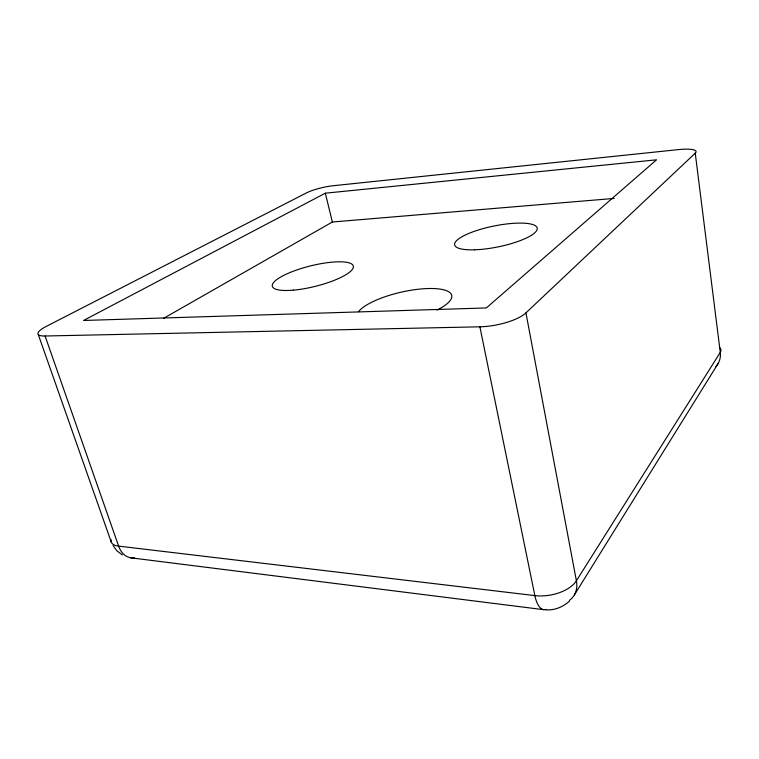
<?xml version="1.0" encoding="UTF-8"?>
<svg xmlns="http://www.w3.org/2000/svg" width="759" height="759" viewBox="0 0 759 759"><rect width="100%" height="100%" fill="white"/><g stroke="black" fill="none" stroke-linecap="round" stroke-linejoin="round"><path stroke-width="1.14" d="M574.335 594.98L718.033 363.694M45.085 336L479.887 326.816A34.667 11.015 -11.3 0 0 525.94 312.879L695.244 153.166A24.649 5.085 -9.7 0 0 678.309 149.618L333.03 185.746A19.829 3.634 -13.4 0 0 306.579 192.852L46.546 326.247A27.817 6.319 -16.9 0 0 45.085 336L118.632 546.119A25.351 17.903 -78.8 0 0 134.466 557.874M569.573 601.005C563.263 606.858 554.829 610.426 546.157 609.866M163.697 318.277L332.376 222.007L614.154 198.422M325.317 193.194L83.556 320.469L486.348 307.945L656.526 159.817L325.317 193.194L332.376 222.007M130.766 557.808L543.605 609.667M122.36 554.914L116.895 550.797L113.025 545.531M38.273 334.52L111.156 541.774M479.887 326.816L534.858 595.606A32.125 12.77 -85.6 0 0 546.243 609.486M525.94 312.879L576.394 580.777A32.286 23.52 36.5 0 1 569.402 600.378M695.244 153.166L720.282 352.375A22.931 19.867 26.8 0 1 715.538 366.976M111.07 539.535A25.901 10.37 -20.3 0 0 118.632 546.119L534.858 595.606A31.65 17.353 -9.7 0 0 576.394 580.777L720.282 352.375A23.112 8.472 -7 0 0 719.693 347.546M358.447 311.759A48.671 14.393 -12.9 0 1 428.807 288.515A48.671 14.393 -12.9 0 1 436.956 310.137M474.584 249.806A42.124 10.635 -11.5 0 0 537.239 228.857A42.124 10.635 -11.5 0 0 475.902 230.793A42.124 10.635 -11.5 0 0 474.584 249.806M293.363 290.147A41.717 10.493 -14 0 0 353.39 266.504A41.717 10.493 -14 0 0 291.75 271.826A41.717 10.493 -14 0 0 293.363 290.147"/></g></svg>
